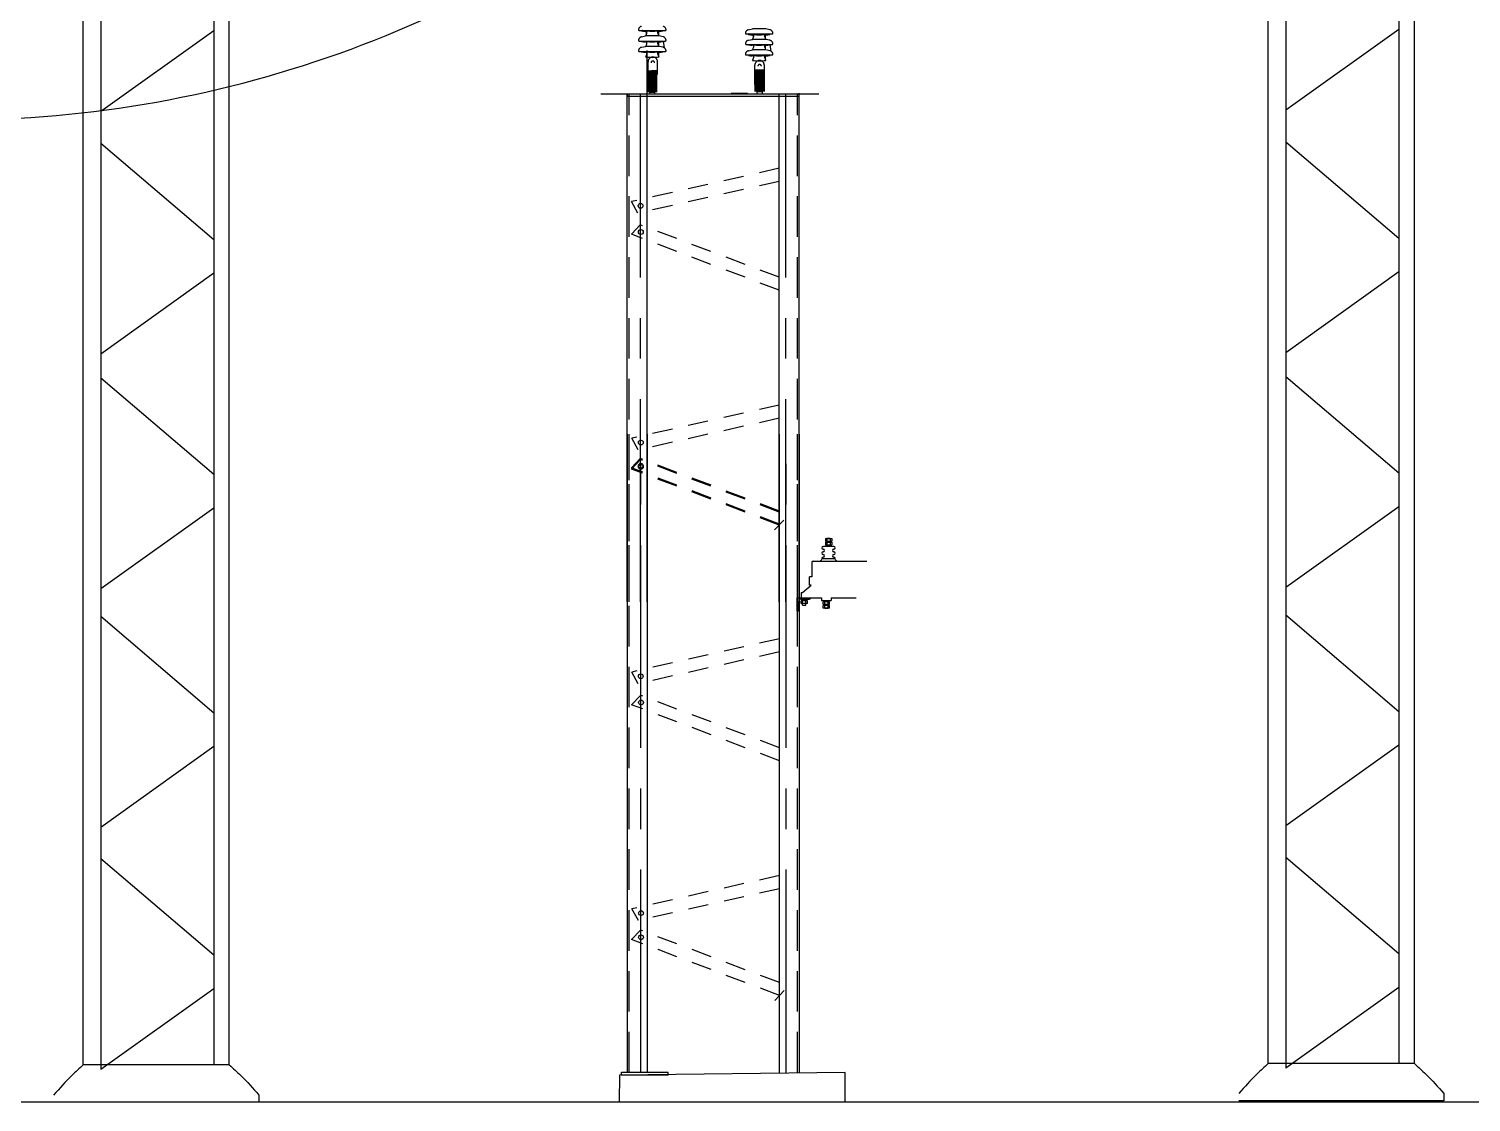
# Model space of a CAD drawing. Header units: inches. Extents: x 29.6 to 118, y -14.2 to 43.7.
# Drawn here: x 85.09 to 93.98, y 7.48 to 14.1 of the extents above; entities that cross this region are included whole.
import ezdxf

# ---------------------------------------------------------------- set-up
doc = ezdxf.new("R2010")
doc.units = ezdxf.units.IN
doc.header["$MEASUREMENT"] = 0
for name, pattern in [('CENTER', [2, 1.25, -0.25, 0.25, -0.25]), ('DASHED', [0.75, 0.5, -0.25]), ('HIDDEN', [0.375, 0.25, -0.125]), ('HIDDEN2', [0.1875, 0.125, -0.0625])]:
    doc.linetypes.add(name, pattern=pattern)
doc.layers.add('DIM', color=2, linetype='Continuous')
doc.layers.add('referencia', color=2, linetype='Continuous')

msp = doc.modelspace()

# ---------------------------------------------------------------- linework, layer by layer
at = {"color": 2, "linetype": 'DASHED'}
for p, q in [((88.85558, 14.08661), (89.01591, 14.08661)), ((88.86919, 14.0477), (88.89398, 14.05349)), ((88.86979, 14.08542), (88.86979, 14.08661)), ((88.87099, 14.08422), (89.00051, 14.08422)), ((88.88198, 14.08303), (88.88198, 14.08422)), ((88.97665, 14.08183), (88.89301, 14.08183)), ((88.97762, 14.05349), (88.89398, 14.05349)), ((88.9203, 14.08183), (88.9512, 14.08183)), ((89.0024, 14.0477), (88.97762, 14.05349)), ((88.98951, 14.08303), (88.98951, 14.08422)), ((89.0017, 14.08542), (89.0017, 14.08661)), ((89.51397, 14.06522), (89.6743, 14.06522)), ((89.52753, 14.09104), (89.55232, 14.09682)), ((89.52818, 14.06403), (89.52818, 14.06522)), ((89.52938, 14.06283), (89.6589, 14.06283)), ((89.54037, 14.06164), (89.54037, 14.06283)), ((89.63504, 14.06044), (89.5514, 14.06044)), ((89.63596, 14.09682), (89.55232, 14.09682)), ((89.57869, 14.06044), (89.60959, 14.06044)), ((89.66074, 14.09104), (89.63596, 14.09682)), ((89.6479, 14.06164), (89.6479, 14.06283)), ((89.66009, 14.06403), (89.66009, 14.06522)), ((88.85563, 14.02189), (89.01596, 14.02189)), ((88.85563, 13.95716), (89.01596, 13.95716)), ((88.86919, 13.98298), (88.89398, 13.98876)), ((88.86984, 14.02069), (88.86984, 14.02189)), ((88.86984, 13.95597), (88.86984, 13.95716)), ((88.87103, 14.0195), (89.00056, 14.0195)), ((88.87103, 13.95477), (89.00056, 13.95477)), ((88.88203, 14.0183), (88.88203, 14.0195)), ((88.88203, 13.95358), (88.88203, 13.95477)), ((88.9767, 14.01711), (88.89306, 14.01711)), ((88.97762, 13.98876), (88.89398, 13.98876)), ((88.92034, 14.01711), (88.95125, 14.01711)), ((89.0024, 13.98298), (88.97762, 13.98876)), ((88.98956, 14.0183), (88.98956, 14.0195)), ((88.98956, 13.95358), (88.98956, 13.95477)), ((89.00175, 14.02069), (89.00175, 14.02189)), ((89.00175, 13.95597), (89.00175, 13.95716)), ((89.51402, 14.0005), (89.67435, 14.0005)), ((89.52758, 14.02631), (89.55237, 14.03209)), ((89.52758, 13.96159), (89.55237, 13.96737)), ((89.52823, 13.9993), (89.52823, 14.0005)), ((89.52942, 13.99811), (89.65895, 13.99811)), ((89.54042, 13.99691), (89.54042, 13.99811)), ((89.63509, 13.99572), (89.55145, 13.99572)), ((89.63601, 14.03209), (89.55237, 14.03209)), ((89.63601, 13.96737), (89.55237, 13.96737)), ((89.57873, 13.99572), (89.60964, 13.99572)), ((89.66079, 14.02631), (89.63601, 14.03209)), ((89.66079, 13.96159), (89.63601, 13.96737)), ((89.64795, 13.99691), (89.64795, 13.99811)), ((89.66014, 13.9993), (89.66014, 14.0005)), ((88.9767, 13.95238), (88.89306, 13.95238)), ((88.92034, 13.95238), (88.95125, 13.95238)), ((89.51402, 13.93577), (89.67435, 13.93577)), ((89.52823, 13.93458), (89.52823, 13.93577)), ((89.52942, 13.93338), (89.65895, 13.93338)), ((89.54042, 13.93219), (89.54042, 13.93338)), ((89.63509, 13.93099), (89.55145, 13.93099)), ((89.57873, 13.93099), (89.60964, 13.93099)), ((89.64795, 13.93219), (89.64795, 13.93338)), ((89.66014, 13.93458), (89.66014, 13.93577))]:
    msp.add_line(p, q, dxfattribs=at)
at = {"color": 2}
for p, q in [((88.88318, 14.08183), (88.89301, 14.08183)), ((88.90076, 14.06559), (88.89829, 14.08183)), ((88.97665, 14.08183), (88.98832, 14.08183)), ((89.54157, 14.06044), (89.5514, 14.06044)), ((89.55915, 14.04419), (89.55668, 14.06044)), ((89.63504, 14.06044), (89.64671, 14.06044)), ((88.88323, 14.01711), (88.89306, 14.01711)), ((88.9767, 14.01711), (88.98837, 14.01711)), ((89.01053, 13.97938), (89.00408, 14.02189)), ((89.54162, 13.99572), (89.55145, 13.99572)), ((89.63509, 13.99572), (89.64676, 13.99572)), ((89.66892, 13.95799), (89.66247, 14.0005)), ((88.88323, 13.95238), (88.89306, 13.95238)), ((88.90956, 13.81627), (88.90956, 13.89429)), ((88.96788, 13.81627), (88.96788, 13.89429)), ((88.9767, 13.95238), (88.98837, 13.95238)), ((89.54162, 13.93099), (89.55145, 13.93099)), ((89.56795, 13.79488), (89.56795, 13.8729)), ((89.62627, 13.79488), (89.62627, 13.8729)), ((89.63509, 13.93099), (89.64676, 13.93099)), ((37.43422, 7.48409), (110.10387, 7.48409))]:
    msp.add_line(p, q, dxfattribs=at)
for points in [[(88.97308, 14.08661), (88.97308, 14.08422)], [(88.97308, 14.08183), (88.97308, 14.05905)], [(89.63147, 14.06522), (89.63147, 14.06283)], [(89.63147, 14.06044), (89.63147, 14.03766)], [(88.97308, 14.01711), (88.97308, 13.99432)], [(89.63147, 13.99572), (89.63147, 13.97293)], [(88.97308, 13.95238), (88.97308, 13.9296)], [(89.63147, 13.93099), (89.63147, 13.9082)]]:
    msp.add_lwpolyline(points, dxfattribs=at)
at = {"color": 2, "const_width": 0.06691}
for points in [[(88.93379, 13.70526), (88.933, 13.8422)], [(89.5972, 13.70965), (89.5964, 13.84659)]]:
    msp.add_lwpolyline(points, dxfattribs=at)
at = {"color": 2}
for centre in [(88.87512, 14.08481), (89.53351, 14.06342)]:
    msp.add_circle(centre, 0.0038, dxfattribs=at)
at = {"color": 3}
msp.add_arc((84.64784, 20.53732), 7.00105, 266.683272, 307.603775, dxfattribs=at)
at = {"color": 2, "linetype": 'DASHED'}
for centre, radius, start, end in [((88.85558, 14.09139), 0.00478, 173.282083, 270), ((88.87457, 14.08916), 0.0239, 103.130019, 173.282083), ((88.87462, 14.02443), 0.0239, 103.130019, 173.282083), ((88.87099, 14.08542), 0.00119, 180, 270), ((88.88318, 14.08303), 0.00119, 180, 270), ((88.98832, 14.08303), 0.00119, 270, 0), ((89.00051, 14.08542), 0.00119, 270, 0), ((88.99692, 14.08916), 0.0239, 6.717917, 76.869981), ((88.99697, 14.02443), 0.0239, 6.717917, 76.869981), ((89.01591, 14.09139), 0.00478, 270, 6.717917), ((89.51397, 14.07), 0.00478, 173.282083, 270), ((89.53296, 14.06777), 0.0239, 103.130019, 173.282083), ((89.52938, 14.06403), 0.00119, 180, 270), ((89.54157, 14.06164), 0.00119, 180, 270), ((89.64671, 14.06164), 0.00119, 270, 0), ((89.6589, 14.06403), 0.00119, 270, 0), ((89.65531, 14.06777), 0.0239, 6.717917, 76.869981), ((89.6743, 14.07), 0.00478, 270, 6.717917), ((88.85563, 14.02667), 0.00478, 173.282083, 270), ((88.85563, 13.96194), 0.00478, 173.282083, 270), ((88.87462, 13.95971), 0.0239, 103.130019, 173.282083), ((88.87103, 14.02069), 0.00119, 180, 270), ((88.87103, 13.95597), 0.00119, 180, 270), ((88.88323, 14.0183), 0.00119, 180, 270), ((88.88323, 13.95358), 0.00119, 180, 270), ((88.98837, 14.0183), 0.00119, 270, 0), ((88.98837, 13.95358), 0.00119, 270, 0), ((89.00056, 14.02069), 0.00119, 270, 0), ((89.00056, 13.95597), 0.00119, 270, 0), ((88.99697, 13.95971), 0.0239, 6.717917, 76.869981), ((89.01596, 14.02667), 0.00478, 270, 6.717917), ((89.01596, 13.96194), 0.00478, 270, 6.717917), ((89.51402, 14.00528), 0.00478, 173.282083, 270), ((89.53301, 14.00304), 0.0239, 103.130019, 173.282083), ((89.53301, 13.93832), 0.0239, 103.130019, 173.282083), ((89.52942, 13.9993), 0.00119, 180, 270), ((89.54162, 13.99691), 0.00119, 180, 270), ((89.64676, 13.99691), 0.00119, 270, 0), ((89.65895, 13.9993), 0.00119, 270, 0), ((89.65536, 14.00304), 0.0239, 6.717917, 76.869981), ((89.65536, 13.93832), 0.0239, 6.717917, 76.869981), ((89.67435, 14.00528), 0.00478, 270, 6.717917), ((88.93872, 13.89429), 0.02916, 0, 180), ((88.93872, 13.88778), 0.01068, 0, 180), ((89.51402, 13.94055), 0.00478, 173.282083, 270), ((89.52942, 13.93458), 0.00119, 180, 270), ((89.54162, 13.93219), 0.00119, 180, 270), ((89.59711, 13.8729), 0.02916, 0, 180), ((89.59711, 13.86639), 0.01068, 0, 180), ((89.64676, 13.93219), 0.00119, 270, 0), ((89.65895, 13.93458), 0.00119, 270, 0), ((89.67435, 13.94055), 0.00478, 270, 6.717917)]:
    msp.add_arc(centre, radius, start, end, dxfattribs=at)
at = {"color": 2}
for centre, radius, start, end in [((88.88644, 14.06426), 0.01315, 304.957695, 356.774325), ((88.88173, 14.07516), 0.0213, 326.878693, 18.251529), ((88.98986, 14.07516), 0.0213, 161.748471, 213.121307), ((88.98515, 14.06426), 0.01315, 183.225675, 235.042305), ((89.54483, 14.04287), 0.01315, 304.957695, 356.774325), ((89.54012, 14.05377), 0.0213, 326.878693, 18.251529), ((89.64825, 14.05377), 0.0213, 161.748471, 213.121307), ((89.64354, 14.04287), 0.01315, 183.225675, 235.042305), ((88.88644, 13.99954), 0.01315, 304.957695, 356.774325), ((88.88173, 14.01044), 0.0213, 326.878693, 18.251529), ((88.98986, 14.01044), 0.0213, 161.748471, 213.121307), ((88.98515, 13.99954), 0.01315, 183.225675, 235.042305), ((89.54483, 13.97815), 0.01315, 304.957695, 356.774325), ((89.54012, 13.98905), 0.0213, 326.878693, 18.251529), ((89.64825, 13.98905), 0.0213, 161.748471, 213.121307), ((89.64354, 13.97815), 0.01315, 183.225675, 235.042305), ((88.88644, 13.93481), 0.01315, 304.957695, 356.774325), ((88.9358, 14.21859), 0.29751, 261.919335, 278.080665), ((88.88173, 13.94571), 0.0213, 326.878693, 18.251529), ((88.98986, 13.94571), 0.0213, 161.748471, 213.121307), ((88.98515, 13.93481), 0.01315, 183.225675, 235.042305), ((89.54483, 13.91342), 0.01315, 304.957695, 356.774325), ((89.59419, 14.1972), 0.29751, 261.919335, 278.080665), ((89.54012, 13.92432), 0.0213, 326.878693, 18.251529), ((89.64825, 13.92432), 0.0213, 161.748471, 213.121307), ((89.64354, 13.91342), 0.01315, 183.225675, 235.042305)]:
    msp.add_arc(centre, radius, start, end, dxfattribs=at)
at = {"layer": 'DIM'}
for p, q in [((85.42965, 7.71357), (85.42965, 18.14665)), ((85.53769, 18.1529), (85.53769, 7.68334)), ((93.63126, 7.72196), (93.63126, 18.16875)), ((92.73126, 7.72196), (92.73126, 18.04464)), ((92.8393, 18.06044), (92.8393, 7.69173)), ((93.53522, 18.06128), (93.53522, 7.72196)), ((86.23361, 18.03417), (86.23361, 7.71357)), ((86.32965, 7.71357), (86.32965, 18.04042)), ((86.23361, 14.08528), (85.53769, 13.5876)), ((93.53522, 14.09366), (92.8393, 13.59599)), ((85.53769, 13.39319), (86.23361, 12.7992)), ((92.8393, 13.40158), (93.53522, 12.80759)), ((86.23361, 12.5905), (85.53769, 12.09282)), ((93.53522, 12.59888), (92.8393, 12.10121)), ((85.53769, 11.94671), (86.23361, 11.35272)), ((92.8393, 11.9551), (93.53522, 11.3611)), ((86.23361, 11.14402), (85.53769, 10.64634)), ((93.53522, 11.1524), (92.8393, 10.65473)), ((85.53769, 10.47673), (86.23361, 9.88274)), ((92.8393, 10.48512), (93.53522, 9.89112)), ((86.23361, 9.67403), (85.53769, 9.17636)), ((93.53522, 9.68242), (92.8393, 9.18475)), ((85.53769, 8.98371), (86.23361, 8.38972)), ((92.8393, 8.9921), (93.53522, 8.3981)), ((86.23361, 8.18101), (85.53769, 7.68334)), ((93.53522, 8.1894), (92.8393, 7.69173)), ((89.03264, 7.66592), (88.74533, 7.66592))]:
    msp.add_line(p, q, dxfattribs=at)
at = {"layer": 'DIM', "color": 2}
for p, q in [((88.90482, 10.56499), (88.90482, 13.9624)), ((88.61811, 13.69715), (89.96226, 13.69715)), ((88.78142, 10.56499), (88.78142, 13.69605)), ((88.78255, 13.68056), (88.78255, 13.69701)), ((88.9504, 13.70526), (88.91719, 13.70526)), ((88.91758, 13.70481), (88.91758, 13.69449)), ((88.9504, 13.70481), (88.9504, 13.69449)), ((89.52144, 13.69836), (89.421, 13.69836)), ((89.6138, 13.70958), (89.58059, 13.70958)), ((89.58059, 13.70868), (89.58059, 13.69836)), ((89.6138, 13.71474), (89.6138, 13.70442)), ((89.6138, 13.71215), (89.6138, 13.69669)), ((89.71801, 10.56499), (89.71801, 13.69812)), ((89.84142, 10.56499), (89.84142, 13.70001)), ((89.84255, 13.68056), (88.78255, 13.68056)), ((88.78255, 7.66592), (88.78255, 11.59847)), ((88.90596, 7.66592), (88.90596, 11.59847)), ((89.71914, 7.66592), (89.71914, 11.59847)), ((89.84255, 7.66592), (89.84255, 11.59847)), ((90.00209, 10.95689), (90.04158, 10.95689)), ((90.00209, 10.95689), (90.00209, 10.94044)), ((90.00209, 10.94044), (90.04158, 10.94044)), ((90.00209, 10.93438), (90.00209, 10.91793)), ((90.00209, 10.93438), (90.04158, 10.93438)), ((90.01196, 10.95906), (90.03171, 10.95906)), ((90.01196, 10.95906), (90.01196, 10.9097)), ((90.03171, 10.95906), (90.03171, 10.9097)), ((90.04158, 10.95689), (90.04158, 10.94044)), ((90.04158, 10.93438), (90.04158, 10.91793)), ((89.98893, 10.90641), (89.99387, 10.9097)), ((89.99387, 10.9097), (90.0498, 10.9097)), ((90.00209, 10.91793), (90.04158, 10.91793)), ((90.05474, 10.90641), (90.0498, 10.9097)), ((89.91817, 10.80769), (89.91817, 10.72085)), ((89.9264, 10.81591), (90.25713, 10.81591)), ((89.9807, 10.83237), (90.06297, 10.83237)), ((89.86223, 10.6234), (89.91374, 10.66966)), ((89.90387, 10.66966), (89.90387, 10.72085)), ((89.91817, 10.72085), (89.90387, 10.72085)), ((89.91374, 10.66966), (89.90387, 10.66966)), ((89.85236, 10.6234), (89.85236, 10.59049)), ((89.85236, 10.6234), (89.86223, 10.6234)), ((89.85236, 10.59049), (89.86223, 10.59049)), ((89.86223, 10.54597), (89.86223, 10.58226)), ((89.88197, 10.59049), (89.97878, 10.59049)), ((89.88197, 10.54597), (89.88197, 10.58226)), ((89.97878, 10.59049), (89.97878, 10.57404)), ((90.03856, 10.59049), (90.03856, 10.57404)), ((90.03856, 10.59049), (90.19131, 10.59049)), ((89.89185, 10.5716), (89.85236, 10.5716)), ((89.85236, 10.55514), (89.85236, 10.5716)), ((89.89185, 10.55514), (89.85236, 10.55514)), ((89.86223, 10.54597), (89.88197, 10.54597)), ((89.89185, 10.55514), (89.89185, 10.5716)), ((89.97878, 10.57404), (90.03856, 10.57404)), ((90.02842, 10.56581), (89.98893, 10.56581)), ((89.98893, 10.54935), (89.98893, 10.56581)), ((90.02842, 10.54935), (89.98893, 10.54935)), ((89.98893, 10.52684), (89.98893, 10.5433)), ((90.02842, 10.5433), (89.98893, 10.5433)), ((90.02842, 10.52684), (89.98893, 10.52684)), ((89.9988, 10.52467), (89.9988, 10.57404)), ((90.01854, 10.52467), (89.9988, 10.52467)), ((90.01854, 10.52467), (90.01854, 10.57404)), ((90.02842, 10.54935), (90.02842, 10.56581)), ((90.02842, 10.52684), (90.02842, 10.5433)), ((89.03264, 7.64946), (88.74469, 7.64946)), ((88.74533, 7.65182), (88.74533, 7.66828)), ((89.03264, 7.64946), (89.03264, 7.66592))]:
    msp.add_line(p, q, dxfattribs=at)
at = {"layer": 'DIM', "color": 2, "linetype": 'HIDDEN'}
for p, q in [((88.79293, 10.56499), (88.79293, 13.69795)), ((89.8299, 10.56499), (89.8299, 13.69717)), ((88.79407, 7.66592), (88.79407, 11.59847)), ((89.83103, 7.66592), (89.83103, 11.59847))]:
    msp.add_line(p, q, dxfattribs=at)
at = {"layer": 'DIM', "color": 2, "linetype": 'CENTER'}
for p, q in [((88.86369, 10.56499), (88.86369, 13.697)), ((89.75914, 10.56499), (89.75914, 13.69907)), ((88.86482, 7.66592), (88.86482, 11.59847)), ((89.76028, 7.66592), (89.76028, 11.59847))]:
    msp.add_line(p, q, dxfattribs=at)
at = {"layer": 'DIM', "color": 2, "linetype": 'HIDDEN2'}
for p, q in [((89.71801, 13.23729), (88.80775, 13.03264)), ((89.71801, 13.15639), (88.8477, 12.96072)), ((88.8477, 12.96072), (88.80775, 13.03264)), ((88.8072, 12.83109), (88.86369, 12.8909)), ((89.71801, 12.56576), (88.86183, 12.88893)), ((89.71801, 12.48608), (88.8072, 12.83109)), ((89.71801, 12.56576), (89.71801, 12.56576)), ((89.71801, 11.77781), (88.80941, 11.57353)), ((89.71801, 11.69691), (88.84937, 11.50161)), ((89.71801, 11.69691), (89.71801, 11.69691)), ((88.84937, 11.50161), (88.80941, 11.57353)), ((88.80667, 11.39113), (88.86316, 11.45094)), ((89.71914, 11.04549), (88.80667, 11.39113)), ((88.8072, 11.38421), (88.86369, 11.44402)), ((89.71801, 11.0392), (88.8072, 11.38421)), ((89.71914, 11.12517), (88.8613, 11.44897)), ((89.71801, 11.11888), (88.86183, 11.44205)), ((89.68976, 11.00929), (89.74625, 11.0691)), ((89.71914, 10.33822), (88.80888, 10.13357)), ((89.71914, 10.25732), (88.84884, 10.06165)), ((88.84884, 10.06165), (88.80888, 10.13357)), ((88.80833, 9.93202), (88.86482, 9.99183)), ((89.71914, 9.66669), (88.86296, 9.98986)), ((89.71914, 9.58701), (88.80833, 9.93202)), ((89.71914, 9.66669), (89.71914, 9.66669)), ((89.71914, 8.87874), (88.81055, 8.67446)), ((89.71914, 8.79784), (88.8505, 8.60254)), ((89.71914, 8.79784), (89.71914, 8.79784)), ((88.8505, 8.60254), (88.81055, 8.67446)), ((88.80833, 8.48514), (88.86482, 8.54495)), ((89.71914, 8.21981), (88.86296, 8.54298)), ((89.71914, 8.14013), (88.80833, 8.48514)), ((89.6909, 8.11022), (89.74739, 8.17003))]:
    msp.add_line(p, q, dxfattribs=at)
at = {"layer": 'DIM', "color": 2, "linetype": 'Continuous'}
for p, q in [((89.82937, 10.59049), (89.91164, 10.59049)), ((89.82937, 10.50822), (89.82937, 10.59049)), ((89.85241, 10.58226), (89.90342, 10.58226))]:
    msp.add_line(p, q, dxfattribs=at)
msp.add_lwpolyline([(89.82937, 10.50822, 0.4142136), (89.8376, 10.51645), (89.8376, 10.56745)], format="xyb", dxfattribs=at)
at = {"layer": 'DIM', "color": 2}
msp.add_lwpolyline([(90.12414, 7.48492), (90.12442, 7.66492), (90.12442, 7.66492), (88.73291, 7.64946), (88.73291, 7.64946), (88.73227, 7.48492)], dxfattribs=at)
for centre in [(88.86369, 13.00635), (88.86535, 12.84479), (88.86535, 11.54724), (88.86482, 11.40483), (88.86535, 11.39791), (88.86482, 10.10728), (88.86648, 9.94572), (88.86648, 8.64817), (88.86648, 8.49884)]:
    msp.add_circle(centre, 0.01481, dxfattribs=at)
for centre, radius, start, end in [((89.98893, 10.89818), 0.00823, 90, 270), ((89.98893, 10.86528), 0.00823, 90, 270), ((89.98893, 10.88173), 0.00823, 270, 90), ((89.98893, 10.84882), 0.00823, 270, 90), ((90.05474, 10.88173), 0.00823, 90, 270), ((90.05474, 10.84882), 0.00823, 90, 270), ((90.05474, 10.89818), 0.00823, 270, 90), ((90.05474, 10.86528), 0.00823, 270, 90), ((89.9264, 10.80769), 0.00823, 90, 180), ((89.89291, 10.89425), 0.11052, 314.860952, 325.948608), ((89.98893, 10.83237), 0.00823, 90, 180), ((90.05474, 10.83237), 0.00823, 0, 90), ((90.15076, 10.89425), 0.11052, 214.051392, 225.139048)]:
    msp.add_arc(centre, radius, start, end, dxfattribs=at)
at = {"layer": 'DIM', "color": 2, "linetype": 'Continuous'}
for centre, radius, start, end in [((89.85241, 10.56745), 0.01481, 90, 153.6122), ((89.90342, 10.59049), 0.00823, 270, 0), ((89.85241, 10.56745), 0.01481, 153.6122, 180)]:
    msp.add_arc(centre, radius, start, end, dxfattribs=at)
at = {"layer": 'referencia'}
for p, q in [((86.32965, 7.71357), (85.42965, 7.71357)), ((93.63126, 7.72196), (92.73126, 7.72196)), ((86.51209, 7.48292), (85.2472, 7.48292)), ((86.51209, 7.52701), (86.51209, 7.48292)), ((93.81371, 7.49131), (92.54881, 7.49131)), ((93.81371, 7.5354), (93.81371, 7.49131))]:
    msp.add_line(p, q, dxfattribs=at)
for points in [[(85.42965, 7.71357), (85.35917, 7.64743), (85.2472, 7.52701)], [(86.32965, 7.71357), (86.40012, 7.64743), (86.51209, 7.52701)], [(92.73126, 7.72196), (92.66078, 7.65581), (92.54881, 7.5354)], [(93.63126, 7.72196), (93.70174, 7.65581), (93.81371, 7.5354)]]:
    msp.add_spline(points, degree=3, dxfattribs=at)

doc.saveas('drawing.dxf')
